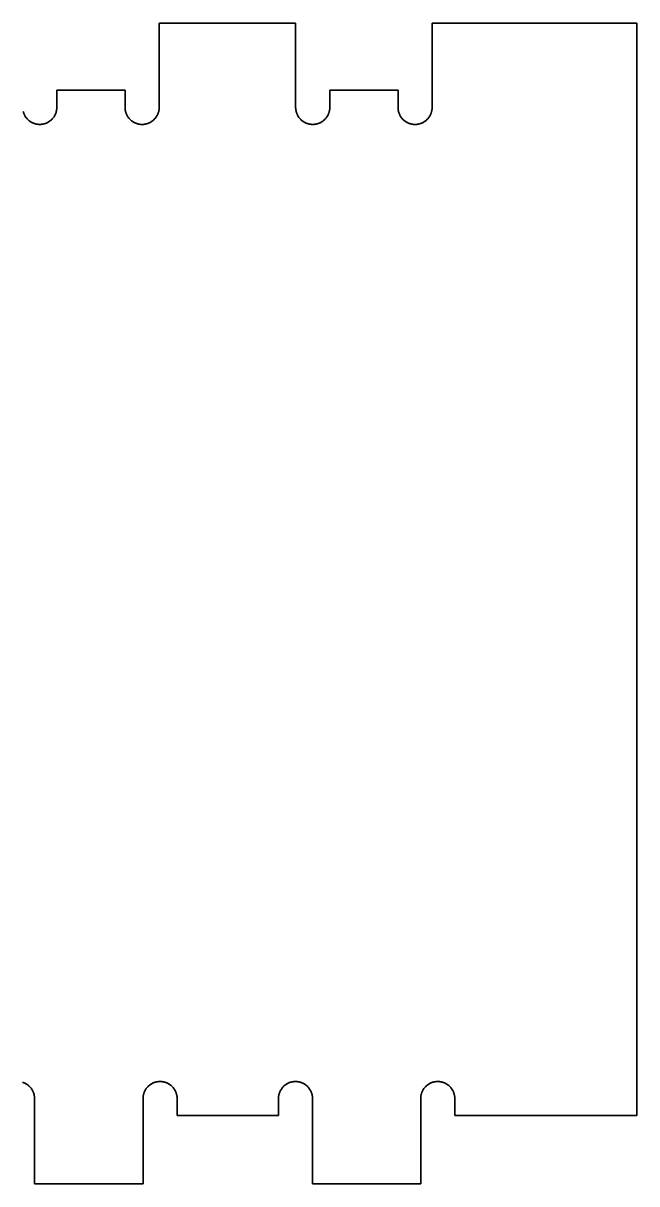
# Model space of a CAD drawing. Header units: millimetres. Extents: x -39.9 to 52, y -17.1 to 47.
# Drawn here: x 6.04 to 24.02, y 12.75 to 46.75 of the extents above; entities that cross this region are included whole.
import ezdxf

# ---------------------------------------------------------------- set-up
doc = ezdxf.new("R2010")
doc.units = ezdxf.units.MM
doc.layers.add('Outline', color=7, linetype='Continuous', true_color=0xffffff)

msp = doc.modelspace()

# ---------------------------------------------------------------- linework, layer by layer
at = {"layer": 'Outline', "color": 18, "lineweight": 35, "true_color": 0x000000}
for p, q in [((14.024, 46.749), (10.024, 46.749)), ((10.024, 46.749), (10.024, 44.783)), ((14.024, 44.784), (14.024, 46.749)), ((24.023, 46.749), (18.024, 46.749)), ((18.024, 46.749), (18.024, 44.783)), ((24.023, 14.749), (24.023, 46.749)), ((9.024, 44.783), (7.023, 44.783)), ((7.023, 44.783), (7.023, 44.284)), ((9.024, 44.284), (9.024, 44.783)), ((10.024, 44.783), (10.023, 44.783)), ((10.023, 44.783), (10.023, 44.284)), ((14.024, 44.285), (14.024, 44.784)), ((17.024, 44.783), (15.024, 44.783)), ((15.024, 44.783), (15.024, 44.284)), ((17.024, 44.284), (17.024, 44.783)), ((18.024, 44.783), (18.024, 44.284)), ((7.016, 44.199), (7.013, 44.182)), ((7.019, 44.216), (7.016, 44.199)), ((7.021, 44.233), (7.019, 44.216)), ((7.022, 44.25), (7.021, 44.233)), ((7.023, 44.267), (7.022, 44.25)), ((7.023, 44.284), (7.023, 44.267)), ((9.024, 44.266), (9.024, 44.284)), ((9.025, 44.249), (9.024, 44.266)), ((9.026, 44.231), (9.025, 44.249)), ((9.029, 44.214), (9.026, 44.231)), ((9.031, 44.197), (9.029, 44.214)), ((10.019, 44.214), (10.016, 44.197)), ((10.021, 44.231), (10.019, 44.214)), ((10.022, 44.249), (10.021, 44.231)), ((10.023, 44.266), (10.022, 44.249)), ((10.023, 44.284), (10.023, 44.266)), ((14.024, 44.284), (14.024, 44.285)), ((14.024, 44.267), (14.024, 44.284)), ((14.025, 44.249), (14.024, 44.267)), ((14.026, 44.232), (14.025, 44.249)), ((14.028, 44.214), (14.026, 44.232)), ((14.031, 44.197), (14.028, 44.214)), ((15.018, 44.214), (15.016, 44.197)), ((15.021, 44.232), (15.018, 44.214)), ((15.022, 44.249), (15.021, 44.232)), ((15.023, 44.267), (15.022, 44.249)), ((15.024, 44.284), (15.023, 44.284)), ((15.023, 44.284), (15.023, 44.267)), ((17.024, 44.266), (17.024, 44.284)), ((17.025, 44.249), (17.024, 44.266)), ((17.026, 44.231), (17.025, 44.249)), ((17.028, 44.214), (17.026, 44.231)), ((17.031, 44.197), (17.028, 44.214)), ((18.019, 44.214), (18.016, 44.197)), ((18.021, 44.231), (18.019, 44.214)), ((18.022, 44.249), (18.021, 44.231)), ((18.023, 44.266), (18.022, 44.249)), ((18.024, 44.284), (18.023, 44.266)), ((6.043, 44.146), (6.038, 44.163)), ((6.048, 44.129), (6.043, 44.146)), ((6.054, 44.113), (6.048, 44.129)), ((6.06, 44.097), (6.054, 44.113)), ((6.067, 44.081), (6.06, 44.097)), ((6.074, 44.065), (6.067, 44.081)), ((6.082, 44.049), (6.074, 44.065)), ((6.09, 44.034), (6.082, 44.049)), ((6.099, 44.019), (6.09, 44.034)), ((6.109, 44.004), (6.099, 44.019)), ((6.119, 43.99), (6.109, 44.004)), ((6.129, 43.976), (6.119, 43.99)), ((6.14, 43.963), (6.129, 43.976)), ((6.152, 43.949), (6.14, 43.963)), ((6.164, 43.937), (6.152, 43.949)), ((6.176, 43.924), (6.164, 43.937)), ((6.189, 43.912), (6.176, 43.924)), ((6.202, 43.901), (6.189, 43.912)), ((6.216, 43.89), (6.202, 43.901)), ((6.23, 43.88), (6.216, 43.89)), ((6.244, 43.87), (6.23, 43.88)), ((6.259, 43.86), (6.244, 43.87)), ((6.274, 43.851), (6.259, 43.86)), ((6.798, 43.866), (6.783, 43.857)), ((6.812, 43.876), (6.798, 43.866)), ((6.826, 43.886), (6.812, 43.876)), ((6.839, 43.896), (6.826, 43.886)), ((6.852, 43.907), (6.839, 43.896)), ((6.865, 43.919), (6.852, 43.907)), ((6.877, 43.93), (6.865, 43.919)), ((6.889, 43.943), (6.877, 43.93)), ((6.9, 43.955), (6.889, 43.943)), ((6.911, 43.968), (6.9, 43.955)), ((6.922, 43.982), (6.911, 43.968)), ((6.932, 43.996), (6.922, 43.982)), ((6.942, 44.01), (6.932, 43.996)), ((6.951, 44.024), (6.942, 44.01)), ((6.959, 44.039), (6.951, 44.024)), ((6.967, 44.054), (6.959, 44.039)), ((6.975, 44.069), (6.967, 44.054)), ((6.982, 44.085), (6.975, 44.069)), ((6.989, 44.101), (6.982, 44.085)), ((6.995, 44.117), (6.989, 44.101)), ((7, 44.133), (6.995, 44.117)), ((7.005, 44.149), (7, 44.133)), ((7.009, 44.166), (7.005, 44.149)), ((7.013, 44.182), (7.009, 44.166)), ((9.035, 44.18), (9.031, 44.197)), ((9.039, 44.163), (9.035, 44.18)), ((9.043, 44.146), (9.039, 44.163)), ((9.048, 44.129), (9.043, 44.146)), ((9.054, 44.113), (9.048, 44.129)), ((9.06, 44.096), (9.054, 44.113)), ((9.067, 44.08), (9.06, 44.096)), ((9.074, 44.065), (9.067, 44.08)), ((9.082, 44.049), (9.074, 44.065)), ((9.091, 44.034), (9.082, 44.049)), ((9.1, 44.019), (9.091, 44.034)), ((9.109, 44.004), (9.1, 44.019)), ((9.119, 43.99), (9.109, 44.004)), ((9.13, 43.976), (9.119, 43.99)), ((9.141, 43.962), (9.13, 43.976)), ((9.152, 43.949), (9.141, 43.962)), ((9.164, 43.936), (9.152, 43.949)), ((9.176, 43.924), (9.164, 43.936)), ((9.189, 43.912), (9.176, 43.924)), ((9.202, 43.901), (9.189, 43.912)), ((9.216, 43.89), (9.202, 43.901)), ((9.23, 43.879), (9.216, 43.89)), ((9.244, 43.869), (9.23, 43.879)), ((9.259, 43.86), (9.244, 43.869)), ((9.274, 43.851), (9.259, 43.86)), ((9.788, 43.86), (9.773, 43.851)), ((9.803, 43.869), (9.788, 43.86)), ((9.817, 43.879), (9.803, 43.869)), ((9.831, 43.89), (9.817, 43.879)), ((9.845, 43.901), (9.831, 43.89)), ((9.858, 43.912), (9.845, 43.901)), ((9.871, 43.924), (9.858, 43.912)), ((9.883, 43.936), (9.871, 43.924)), ((9.895, 43.949), (9.883, 43.936)), ((9.906, 43.962), (9.895, 43.949)), ((9.917, 43.976), (9.906, 43.962)), ((9.928, 43.99), (9.917, 43.976)), ((9.938, 44.004), (9.928, 43.99)), ((9.947, 44.019), (9.938, 44.004)), ((9.956, 44.034), (9.947, 44.019)), ((9.965, 44.049), (9.956, 44.034)), ((9.973, 44.064), (9.965, 44.049)), ((9.98, 44.08), (9.973, 44.064)), ((9.987, 44.096), (9.98, 44.08)), ((9.993, 44.113), (9.987, 44.096)), ((9.999, 44.129), (9.993, 44.113)), ((10.004, 44.146), (9.999, 44.129)), ((10.009, 44.163), (10.004, 44.146)), ((10.013, 44.18), (10.009, 44.163)), ((10.016, 44.197), (10.013, 44.18)), ((14.035, 44.18), (14.031, 44.197)), ((14.038, 44.163), (14.035, 44.18)), ((14.043, 44.146), (14.038, 44.163)), ((14.048, 44.129), (14.043, 44.146)), ((14.054, 44.113), (14.048, 44.129)), ((14.06, 44.097), (14.054, 44.113)), ((14.067, 44.081), (14.06, 44.097)), ((14.074, 44.065), (14.067, 44.081)), ((14.082, 44.049), (14.074, 44.065)), ((14.091, 44.034), (14.082, 44.049)), ((14.1, 44.019), (14.091, 44.034)), ((14.109, 44.004), (14.1, 44.019)), ((14.119, 43.99), (14.109, 44.004)), ((14.13, 43.976), (14.119, 43.99)), ((14.141, 43.963), (14.13, 43.976)), ((14.152, 43.949), (14.141, 43.963)), ((14.164, 43.937), (14.152, 43.949)), ((14.176, 43.924), (14.164, 43.937)), ((14.189, 43.912), (14.176, 43.924)), ((14.202, 43.901), (14.189, 43.912)), ((14.216, 43.89), (14.202, 43.901)), ((14.23, 43.88), (14.216, 43.89)), ((14.244, 43.87), (14.23, 43.88)), ((14.259, 43.86), (14.244, 43.87)), ((14.274, 43.851), (14.259, 43.86)), ((14.788, 43.86), (14.773, 43.851)), ((14.803, 43.87), (14.788, 43.86)), ((14.817, 43.88), (14.803, 43.87)), ((14.831, 43.89), (14.817, 43.88)), ((14.845, 43.901), (14.831, 43.89)), ((14.858, 43.912), (14.845, 43.901)), ((14.871, 43.924), (14.858, 43.912)), ((14.883, 43.937), (14.871, 43.924)), ((14.895, 43.949), (14.883, 43.937)), ((14.906, 43.963), (14.895, 43.949)), ((14.917, 43.976), (14.906, 43.963)), ((14.928, 43.99), (14.917, 43.976)), ((14.938, 44.004), (14.928, 43.99)), ((14.947, 44.019), (14.938, 44.004)), ((14.956, 44.034), (14.947, 44.019)), ((14.965, 44.049), (14.956, 44.034)), ((14.973, 44.065), (14.965, 44.049)), ((14.98, 44.081), (14.973, 44.065)), ((14.987, 44.097), (14.98, 44.081)), ((14.993, 44.113), (14.987, 44.097)), ((14.999, 44.129), (14.993, 44.113)), ((15.004, 44.146), (14.999, 44.129)), ((15.008, 44.163), (15.004, 44.146)), ((15.012, 44.18), (15.008, 44.163)), ((15.016, 44.197), (15.012, 44.18)), ((17.035, 44.18), (17.031, 44.197)), ((17.038, 44.163), (17.035, 44.18)), ((17.043, 44.146), (17.038, 44.163)), ((17.048, 44.129), (17.043, 44.146)), ((17.054, 44.113), (17.048, 44.129)), ((17.06, 44.096), (17.054, 44.113)), ((17.067, 44.08), (17.06, 44.096)), ((17.074, 44.064), (17.067, 44.08)), ((17.082, 44.049), (17.074, 44.064)), ((17.091, 44.034), (17.082, 44.049)), ((17.1, 44.019), (17.091, 44.034)), ((17.109, 44.004), (17.1, 44.019)), ((17.119, 43.99), (17.109, 44.004)), ((17.13, 43.976), (17.119, 43.99)), ((17.141, 43.962), (17.13, 43.976)), ((17.152, 43.949), (17.141, 43.962)), ((17.164, 43.936), (17.152, 43.949)), ((17.176, 43.924), (17.164, 43.936)), ((17.189, 43.912), (17.176, 43.924)), ((17.202, 43.901), (17.189, 43.912)), ((17.216, 43.89), (17.202, 43.901)), ((17.23, 43.879), (17.216, 43.89)), ((17.244, 43.869), (17.23, 43.879)), ((17.259, 43.86), (17.244, 43.869)), ((17.274, 43.851), (17.259, 43.86)), ((17.788, 43.86), (17.773, 43.851)), ((17.803, 43.869), (17.788, 43.86)), ((17.817, 43.879), (17.803, 43.869)), ((17.831, 43.89), (17.817, 43.879)), ((17.845, 43.901), (17.831, 43.89)), ((17.858, 43.912), (17.845, 43.901)), ((17.871, 43.924), (17.858, 43.912)), ((17.883, 43.936), (17.871, 43.924)), ((17.895, 43.949), (17.883, 43.936)), ((17.907, 43.962), (17.895, 43.949)), ((17.917, 43.976), (17.907, 43.962)), ((17.928, 43.99), (17.917, 43.976)), ((17.938, 44.004), (17.928, 43.99)), ((17.948, 44.019), (17.938, 44.004)), ((17.957, 44.034), (17.948, 44.019)), ((17.965, 44.049), (17.957, 44.034)), ((17.973, 44.064), (17.965, 44.049)), ((17.98, 44.08), (17.973, 44.064)), ((17.987, 44.096), (17.98, 44.08)), ((17.993, 44.113), (17.987, 44.096)), ((17.999, 44.129), (17.993, 44.113)), ((18.004, 44.146), (17.999, 44.129)), ((18.009, 44.163), (18.004, 44.146)), ((18.013, 44.18), (18.009, 44.163)), ((18.016, 44.197), (18.013, 44.18)), ((6.289, 43.843), (6.274, 43.851)), ((6.304, 43.835), (6.289, 43.843)), ((6.32, 43.827), (6.304, 43.835)), ((6.336, 43.82), (6.32, 43.827)), ((6.353, 43.814), (6.336, 43.82)), ((6.369, 43.809), (6.353, 43.814)), ((6.386, 43.803), (6.369, 43.809)), ((6.403, 43.799), (6.386, 43.803)), ((6.42, 43.795), (6.403, 43.799)), ((6.437, 43.792), (6.42, 43.795)), ((6.454, 43.789), (6.437, 43.792)), ((6.471, 43.787), (6.454, 43.789)), ((6.489, 43.785), (6.471, 43.787)), ((6.506, 43.784), (6.489, 43.785)), ((6.524, 43.784), (6.506, 43.784)), ((6.541, 43.784), (6.524, 43.784)), ((6.558, 43.785), (6.541, 43.784)), ((6.575, 43.787), (6.558, 43.785)), ((6.592, 43.789), (6.575, 43.787)), ((6.608, 43.791), (6.592, 43.789)), ((6.625, 43.795), (6.608, 43.791)), ((6.642, 43.798), (6.625, 43.795)), ((6.658, 43.803), (6.642, 43.798)), ((6.675, 43.807), (6.658, 43.803)), ((6.691, 43.813), (6.675, 43.807)), ((6.707, 43.819), (6.691, 43.813)), ((6.723, 43.825), (6.707, 43.819)), ((6.738, 43.832), (6.723, 43.825)), ((6.754, 43.84), (6.738, 43.832)), ((6.769, 43.848), (6.754, 43.84)), ((6.783, 43.857), (6.769, 43.848)), ((9.289, 43.842), (9.274, 43.851)), ((9.304, 43.834), (9.289, 43.842)), ((9.32, 43.827), (9.304, 43.834)), ((9.336, 43.82), (9.32, 43.827)), ((9.353, 43.814), (9.336, 43.82)), ((9.369, 43.808), (9.353, 43.814)), ((9.386, 43.803), (9.369, 43.808)), ((9.403, 43.799), (9.386, 43.803)), ((9.42, 43.795), (9.403, 43.799)), ((9.437, 43.791), (9.42, 43.795)), ((9.454, 43.789), (9.437, 43.791)), ((9.471, 43.786), (9.454, 43.789)), ((9.489, 43.785), (9.471, 43.786)), ((9.506, 43.784), (9.489, 43.785)), ((9.524, 43.784), (9.506, 43.784)), ((9.541, 43.784), (9.524, 43.784)), ((9.558, 43.785), (9.541, 43.784)), ((9.576, 43.786), (9.558, 43.785)), ((9.593, 43.789), (9.576, 43.786)), ((9.61, 43.791), (9.593, 43.789)), ((9.627, 43.795), (9.61, 43.791)), ((9.644, 43.799), (9.627, 43.795)), ((9.661, 43.803), (9.644, 43.799)), ((9.678, 43.808), (9.661, 43.803)), ((9.695, 43.814), (9.678, 43.808)), ((9.711, 43.82), (9.695, 43.814)), ((9.727, 43.827), (9.711, 43.82)), ((9.743, 43.834), (9.727, 43.827)), ((9.758, 43.842), (9.743, 43.834)), ((9.773, 43.851), (9.758, 43.842)), ((14.289, 43.843), (14.274, 43.851)), ((14.304, 43.835), (14.289, 43.843)), ((14.32, 43.827), (14.304, 43.835)), ((14.336, 43.82), (14.32, 43.827)), ((14.352, 43.814), (14.336, 43.82)), ((14.369, 43.809), (14.352, 43.814)), ((14.386, 43.803), (14.369, 43.809)), ((14.403, 43.799), (14.386, 43.803)), ((14.42, 43.795), (14.403, 43.799)), ((14.437, 43.792), (14.42, 43.795)), ((14.454, 43.789), (14.437, 43.792)), ((14.471, 43.787), (14.454, 43.789)), ((14.489, 43.785), (14.471, 43.787)), ((14.506, 43.784), (14.489, 43.785)), ((14.523, 43.784), (14.506, 43.784)), ((14.541, 43.784), (14.523, 43.784)), ((14.558, 43.785), (14.541, 43.784)), ((14.576, 43.787), (14.558, 43.785)), ((14.593, 43.789), (14.576, 43.787)), ((14.61, 43.792), (14.593, 43.789)), ((14.627, 43.795), (14.61, 43.792)), ((14.644, 43.799), (14.627, 43.795)), ((14.661, 43.803), (14.644, 43.799)), ((14.678, 43.809), (14.661, 43.803)), ((14.694, 43.814), (14.678, 43.809)), ((14.711, 43.82), (14.694, 43.814)), ((14.727, 43.827), (14.711, 43.82)), ((14.743, 43.835), (14.727, 43.827)), ((14.758, 43.843), (14.743, 43.835)), ((14.773, 43.851), (14.758, 43.843)), ((17.289, 43.842), (17.274, 43.851)), ((17.304, 43.834), (17.289, 43.842)), ((17.32, 43.827), (17.304, 43.834)), ((17.336, 43.82), (17.32, 43.827)), ((17.353, 43.814), (17.336, 43.82)), ((17.369, 43.808), (17.353, 43.814)), ((17.386, 43.803), (17.369, 43.808)), ((17.403, 43.799), (17.386, 43.803)), ((17.42, 43.795), (17.403, 43.799)), ((17.437, 43.791), (17.42, 43.795)), ((17.454, 43.789), (17.437, 43.791)), ((17.471, 43.786), (17.454, 43.789)), ((17.489, 43.785), (17.471, 43.786)), ((17.506, 43.784), (17.489, 43.785)), ((17.523, 43.784), (17.506, 43.784)), ((17.541, 43.784), (17.523, 43.784)), ((17.558, 43.785), (17.541, 43.784)), ((17.576, 43.786), (17.558, 43.785)), ((17.593, 43.789), (17.576, 43.786)), ((17.61, 43.791), (17.593, 43.789)), ((17.627, 43.795), (17.61, 43.791)), ((17.644, 43.799), (17.627, 43.795)), ((17.661, 43.803), (17.644, 43.799)), ((17.678, 43.808), (17.661, 43.803)), ((17.694, 43.814), (17.678, 43.808)), ((17.711, 43.82), (17.694, 43.814)), ((17.727, 43.827), (17.711, 43.82)), ((17.743, 43.834), (17.727, 43.827)), ((17.758, 43.842), (17.743, 43.834)), ((17.773, 43.851), (17.758, 43.842)), ((6.022, 15.723), (6.038, 15.717)), ((6.038, 15.717), (6.054, 15.711)), ((6.054, 15.711), (6.07, 15.705)), ((6.07, 15.705), (6.086, 15.698)), ((6.086, 15.698), (6.101, 15.69)), ((6.101, 15.69), (6.116, 15.682)), ((6.116, 15.682), (6.131, 15.673)), ((6.131, 15.673), (6.145, 15.664)), ((6.145, 15.664), (6.159, 15.655)), ((6.159, 15.655), (6.173, 15.644)), ((6.173, 15.644), (6.186, 15.634)), ((9.729, 15.629), (9.743, 15.64)), ((9.743, 15.64), (9.756, 15.651)), ((9.756, 15.651), (9.771, 15.661)), ((9.771, 15.661), (9.785, 15.67)), ((9.785, 15.67), (9.8, 15.679)), ((9.8, 15.679), (9.816, 15.687)), ((9.816, 15.687), (9.831, 15.695)), ((9.831, 15.695), (9.847, 15.703)), ((9.847, 15.703), (9.863, 15.71)), ((9.863, 15.71), (9.879, 15.716)), ((9.879, 15.716), (9.896, 15.722)), ((9.896, 15.722), (9.912, 15.727)), ((9.912, 15.727), (9.929, 15.731)), ((9.929, 15.731), (9.946, 15.735)), ((9.946, 15.735), (9.963, 15.738)), ((9.963, 15.738), (9.981, 15.741)), ((9.981, 15.741), (9.998, 15.743)), ((9.998, 15.743), (10.015, 15.745)), ((10.015, 15.745), (10.033, 15.746)), ((10.033, 15.746), (10.05, 15.746)), ((10.05, 15.746), (10.068, 15.746)), ((10.068, 15.746), (10.085, 15.745)), ((10.085, 15.745), (10.103, 15.743)), ((10.103, 15.743), (10.12, 15.741)), ((10.12, 15.741), (10.137, 15.738)), ((10.137, 15.738), (10.154, 15.735)), ((10.154, 15.735), (10.171, 15.731)), ((10.171, 15.731), (10.188, 15.727)), ((10.188, 15.727), (10.205, 15.722)), ((10.205, 15.722), (10.221, 15.716)), ((10.221, 15.716), (10.238, 15.71)), ((10.238, 15.71), (10.254, 15.703)), ((10.254, 15.703), (10.269, 15.695)), ((10.269, 15.695), (10.285, 15.688)), ((10.285, 15.688), (10.3, 15.679)), ((10.3, 15.679), (10.315, 15.67)), ((10.315, 15.67), (10.33, 15.661)), ((10.33, 15.661), (10.344, 15.651)), ((10.344, 15.651), (10.358, 15.64)), ((10.358, 15.64), (10.372, 15.629)), ((13.698, 15.629), (13.711, 15.64)), ((13.711, 15.64), (13.725, 15.651)), ((13.725, 15.651), (13.74, 15.661)), ((13.74, 15.661), (13.754, 15.67)), ((13.754, 15.67), (13.769, 15.679)), ((13.769, 15.679), (13.785, 15.687)), ((13.785, 15.687), (13.8, 15.695)), ((13.8, 15.695), (13.816, 15.703)), ((13.816, 15.703), (13.832, 15.71)), ((13.832, 15.71), (13.848, 15.716)), ((13.848, 15.716), (13.865, 15.722)), ((13.865, 15.722), (13.881, 15.727)), ((13.881, 15.727), (13.898, 15.731)), ((13.898, 15.731), (13.915, 15.735)), ((13.915, 15.735), (13.932, 15.738)), ((13.932, 15.738), (13.95, 15.741)), ((13.95, 15.741), (13.967, 15.743)), ((13.967, 15.743), (13.984, 15.745)), ((13.984, 15.745), (14.002, 15.746)), ((14.002, 15.746), (14.019, 15.746)), ((14.019, 15.746), (14.037, 15.746)), ((14.037, 15.746), (14.054, 15.745)), ((14.054, 15.745), (14.071, 15.743)), ((14.071, 15.743), (14.089, 15.741)), ((14.089, 15.741), (14.106, 15.738)), ((14.106, 15.738), (14.123, 15.735)), ((14.123, 15.735), (14.14, 15.731)), ((14.14, 15.731), (14.157, 15.727)), ((14.157, 15.727), (14.174, 15.722)), ((14.174, 15.722), (14.19, 15.716)), ((14.19, 15.716), (14.206, 15.71)), ((14.206, 15.71), (14.223, 15.703)), ((14.223, 15.703), (14.238, 15.695)), ((14.238, 15.695), (14.254, 15.688)), ((14.254, 15.688), (14.269, 15.679)), ((14.269, 15.679), (14.284, 15.67)), ((14.284, 15.67), (14.299, 15.661)), ((14.299, 15.661), (14.313, 15.651)), ((14.313, 15.651), (14.327, 15.64)), ((14.327, 15.64), (14.341, 15.629)), ((17.868, 15.629), (17.882, 15.64)), ((17.882, 15.64), (17.895, 15.651)), ((17.895, 15.651), (17.91, 15.661)), ((17.91, 15.661), (17.924, 15.67)), ((17.924, 15.67), (17.939, 15.679)), ((17.939, 15.679), (17.955, 15.688)), ((17.955, 15.688), (17.97, 15.695)), ((17.97, 15.695), (17.986, 15.703)), ((17.986, 15.703), (18.002, 15.71)), ((18.002, 15.71), (18.018, 15.716)), ((18.018, 15.716), (18.035, 15.722)), ((18.035, 15.722), (18.052, 15.727)), ((18.052, 15.727), (18.068, 15.731)), ((18.068, 15.731), (18.085, 15.735)), ((18.085, 15.735), (18.103, 15.738)), ((18.103, 15.738), (18.12, 15.741)), ((18.12, 15.741), (18.137, 15.743)), ((18.137, 15.743), (18.155, 15.745)), ((18.155, 15.745), (18.172, 15.746)), ((18.172, 15.746), (18.189, 15.746)), ((18.189, 15.746), (18.207, 15.746)), ((18.207, 15.746), (18.224, 15.745)), ((18.224, 15.745), (18.242, 15.743)), ((18.242, 15.743), (18.259, 15.741)), ((18.259, 15.741), (18.276, 15.738)), ((18.276, 15.738), (18.293, 15.735)), ((18.293, 15.735), (18.31, 15.731)), ((18.31, 15.731), (18.327, 15.727)), ((18.327, 15.727), (18.344, 15.721)), ((18.344, 15.721), (18.36, 15.716)), ((18.36, 15.716), (18.377, 15.71)), ((18.377, 15.71), (18.393, 15.703)), ((18.393, 15.703), (18.408, 15.695)), ((18.408, 15.695), (18.424, 15.687)), ((18.424, 15.687), (18.439, 15.679)), ((18.439, 15.679), (18.454, 15.67)), ((18.454, 15.67), (18.469, 15.66)), ((18.469, 15.66), (18.483, 15.65)), ((18.483, 15.65), (18.497, 15.64)), ((18.497, 15.64), (18.511, 15.629)), ((6.186, 15.634), (6.199, 15.623)), ((6.199, 15.623), (6.212, 15.612)), ((6.212, 15.612), (6.224, 15.6)), ((6.224, 15.6), (6.236, 15.587)), ((6.236, 15.587), (6.248, 15.575)), ((6.248, 15.575), (6.259, 15.562)), ((6.259, 15.562), (6.269, 15.548)), ((6.269, 15.548), (6.279, 15.534)), ((6.279, 15.534), (6.289, 15.52)), ((6.289, 15.52), (6.298, 15.506)), ((6.298, 15.506), (6.307, 15.491)), ((6.307, 15.491), (6.315, 15.476)), ((6.315, 15.476), (6.322, 15.461)), ((6.322, 15.461), (6.329, 15.445)), ((6.329, 15.445), (6.336, 15.43)), ((6.336, 15.43), (6.342, 15.414)), ((6.342, 15.414), (6.347, 15.397)), ((6.347, 15.397), (6.352, 15.381)), ((6.352, 15.381), (6.357, 15.364)), ((6.357, 15.364), (6.36, 15.348)), ((6.36, 15.348), (6.364, 15.331)), ((6.364, 15.331), (6.366, 15.314)), ((6.366, 15.314), (6.368, 15.297)), ((9.553, 15.298), (9.555, 15.316)), ((9.555, 15.316), (9.558, 15.333)), ((9.558, 15.333), (9.561, 15.35)), ((9.561, 15.35), (9.565, 15.367)), ((9.565, 15.367), (9.57, 15.384)), ((9.57, 15.384), (9.575, 15.401)), ((9.575, 15.401), (9.581, 15.417)), ((9.581, 15.417), (9.587, 15.433)), ((9.587, 15.433), (9.594, 15.449)), ((9.594, 15.449), (9.601, 15.465)), ((9.601, 15.465), (9.609, 15.481)), ((9.609, 15.481), (9.617, 15.496)), ((9.617, 15.496), (9.626, 15.511)), ((9.626, 15.511), (9.636, 15.526)), ((9.636, 15.526), (9.646, 15.54)), ((9.646, 15.54), (9.656, 15.554)), ((9.656, 15.554), (9.667, 15.567)), ((9.667, 15.567), (9.679, 15.581)), ((9.679, 15.581), (9.691, 15.593)), ((9.691, 15.593), (9.703, 15.606)), ((9.703, 15.606), (9.716, 15.618)), ((9.716, 15.618), (9.729, 15.629)), ((10.372, 15.629), (10.385, 15.618)), ((10.385, 15.618), (10.398, 15.606)), ((10.398, 15.606), (10.41, 15.593)), ((10.41, 15.593), (10.422, 15.581)), ((10.422, 15.581), (10.433, 15.567)), ((10.433, 15.567), (10.444, 15.554)), ((10.444, 15.554), (10.455, 15.54)), ((10.455, 15.54), (10.465, 15.526)), ((10.465, 15.526), (10.474, 15.511)), ((10.474, 15.511), (10.483, 15.496)), ((10.483, 15.496), (10.492, 15.481)), ((10.492, 15.481), (10.5, 15.465)), ((10.5, 15.465), (10.507, 15.449)), ((10.507, 15.449), (10.514, 15.433)), ((10.514, 15.433), (10.52, 15.417)), ((10.52, 15.417), (10.526, 15.401)), ((10.526, 15.401), (10.531, 15.384)), ((10.531, 15.384), (10.536, 15.367)), ((10.536, 15.367), (10.54, 15.35)), ((10.54, 15.35), (10.543, 15.333)), ((10.543, 15.333), (10.546, 15.316)), ((10.546, 15.316), (10.548, 15.298)), ((13.522, 15.298), (13.524, 15.316)), ((13.524, 15.316), (13.527, 15.333)), ((13.527, 15.333), (13.53, 15.35)), ((13.53, 15.35), (13.534, 15.367)), ((13.534, 15.367), (13.539, 15.384)), ((13.539, 15.384), (13.544, 15.401)), ((13.544, 15.401), (13.549, 15.417)), ((13.549, 15.417), (13.556, 15.433)), ((13.556, 15.433), (13.563, 15.449)), ((13.563, 15.449), (13.57, 15.465)), ((13.57, 15.465), (13.578, 15.481)), ((13.578, 15.481), (13.586, 15.496)), ((13.586, 15.496), (13.595, 15.511)), ((13.595, 15.511), (13.605, 15.526)), ((13.605, 15.526), (13.615, 15.54)), ((13.615, 15.54), (13.625, 15.554)), ((13.625, 15.554), (13.636, 15.567)), ((13.636, 15.567), (13.648, 15.581)), ((13.648, 15.581), (13.66, 15.593)), ((13.66, 15.593), (13.672, 15.606)), ((13.672, 15.606), (13.685, 15.618)), ((13.685, 15.618), (13.698, 15.629)), ((14.341, 15.629), (14.354, 15.618)), ((14.354, 15.618), (14.367, 15.606)), ((14.367, 15.606), (14.379, 15.593)), ((14.379, 15.593), (14.391, 15.581)), ((14.391, 15.581), (14.402, 15.567)), ((14.402, 15.567), (14.413, 15.554)), ((14.413, 15.554), (14.424, 15.54)), ((14.424, 15.54), (14.434, 15.526)), ((14.434, 15.526), (14.443, 15.511)), ((14.443, 15.511), (14.452, 15.496)), ((14.452, 15.496), (14.461, 15.481)), ((14.461, 15.481), (14.469, 15.465)), ((14.469, 15.465), (14.476, 15.449)), ((14.476, 15.449), (14.483, 15.433)), ((14.483, 15.433), (14.489, 15.417)), ((14.489, 15.417), (14.495, 15.401)), ((14.495, 15.401), (14.5, 15.384)), ((14.5, 15.384), (14.504, 15.367)), ((14.504, 15.367), (14.508, 15.35)), ((14.508, 15.35), (14.512, 15.333)), ((14.512, 15.333), (14.515, 15.316)), ((14.515, 15.316), (14.517, 15.298)), ((17.692, 15.298), (17.694, 15.316)), ((17.694, 15.316), (17.697, 15.333)), ((17.697, 15.333), (17.7, 15.35)), ((17.7, 15.35), (17.704, 15.367)), ((17.704, 15.367), (17.709, 15.384)), ((17.709, 15.384), (17.714, 15.401)), ((17.714, 15.401), (17.719, 15.417)), ((17.719, 15.417), (17.726, 15.433)), ((17.726, 15.433), (17.733, 15.449)), ((17.733, 15.449), (17.74, 15.465)), ((17.74, 15.465), (17.748, 15.481)), ((17.748, 15.481), (17.756, 15.496)), ((17.756, 15.496), (17.765, 15.511)), ((17.765, 15.511), (17.775, 15.526)), ((17.775, 15.526), (17.785, 15.54)), ((17.785, 15.54), (17.795, 15.554)), ((17.795, 15.554), (17.806, 15.567)), ((17.806, 15.567), (17.818, 15.581)), ((17.818, 15.581), (17.83, 15.593)), ((17.83, 15.593), (17.842, 15.606)), ((17.842, 15.606), (17.855, 15.618)), ((17.855, 15.618), (17.868, 15.629)), ((18.511, 15.629), (18.524, 15.618)), ((18.524, 15.618), (18.537, 15.606)), ((18.537, 15.606), (18.549, 15.593)), ((18.549, 15.593), (18.561, 15.581)), ((18.561, 15.581), (18.572, 15.567)), ((18.572, 15.567), (18.583, 15.554)), ((18.583, 15.554), (18.594, 15.54)), ((18.594, 15.54), (18.604, 15.526)), ((18.604, 15.526), (18.613, 15.511)), ((18.613, 15.511), (18.622, 15.496)), ((18.622, 15.496), (18.631, 15.481)), ((18.631, 15.481), (18.639, 15.465)), ((18.639, 15.465), (18.646, 15.449)), ((18.646, 15.449), (18.653, 15.433)), ((18.653, 15.433), (18.659, 15.417)), ((18.659, 15.417), (18.665, 15.401)), ((18.665, 15.401), (18.67, 15.384)), ((18.67, 15.384), (18.674, 15.367)), ((18.674, 15.367), (18.678, 15.35)), ((18.678, 15.35), (18.682, 15.333)), ((18.682, 15.333), (18.684, 15.316)), ((18.684, 15.316), (18.687, 15.298)), ((6.368, 15.297), (6.37, 15.28)), ((6.37, 15.28), (6.371, 15.263)), ((6.371, 15.263), (6.371, 15.246)), ((6.371, 15.246), (6.371, 14.746)), ((9.55, 15.246), (9.551, 15.264)), ((9.55, 14.746), (9.55, 15.246)), ((9.551, 15.264), (9.552, 15.281)), ((9.552, 15.281), (9.553, 15.298)), ((10.548, 15.298), (10.549, 15.281)), ((10.549, 15.281), (10.55, 15.264)), ((10.55, 15.264), (10.551, 15.246)), ((10.551, 15.246), (10.55, 15.245)), ((10.55, 15.245), (10.55, 14.749)), ((13.519, 15.246), (13.52, 15.264)), ((13.519, 14.749), (13.519, 15.246)), ((13.52, 15.264), (13.521, 15.281)), ((13.521, 15.281), (13.522, 15.298)), ((14.517, 15.298), (14.518, 15.281)), ((14.518, 15.281), (14.519, 15.264)), ((14.519, 15.264), (14.519, 15.246)), ((14.519, 15.246), (14.519, 14.749)), ((17.689, 15.264), (17.69, 15.281)), ((17.689, 15.246), (17.689, 15.264)), ((17.689, 14.746), (17.689, 15.246)), ((17.69, 15.281), (17.692, 15.298)), ((18.687, 15.298), (18.688, 15.281)), ((18.688, 15.281), (18.689, 15.264)), ((18.689, 15.264), (18.689, 15.246)), ((18.689, 15.246), (18.689, 15.245)), ((18.689, 15.245), (18.689, 14.749)), ((6.371, 14.746), (6.371, 12.75)), ((9.55, 12.75), (9.55, 14.746)), ((10.55, 14.749), (13.519, 14.749)), ((14.519, 14.749), (14.519, 12.75)), ((17.69, 14.746), (17.689, 14.746)), ((17.69, 12.75), (17.69, 14.746)), ((18.689, 14.749), (24.023, 14.749)), ((6.371, 12.75), (9.55, 12.75)), ((14.519, 12.75), (17.69, 12.75))]:
    msp.add_line(p, q, dxfattribs=at)

doc.saveas('drawing.dxf')
